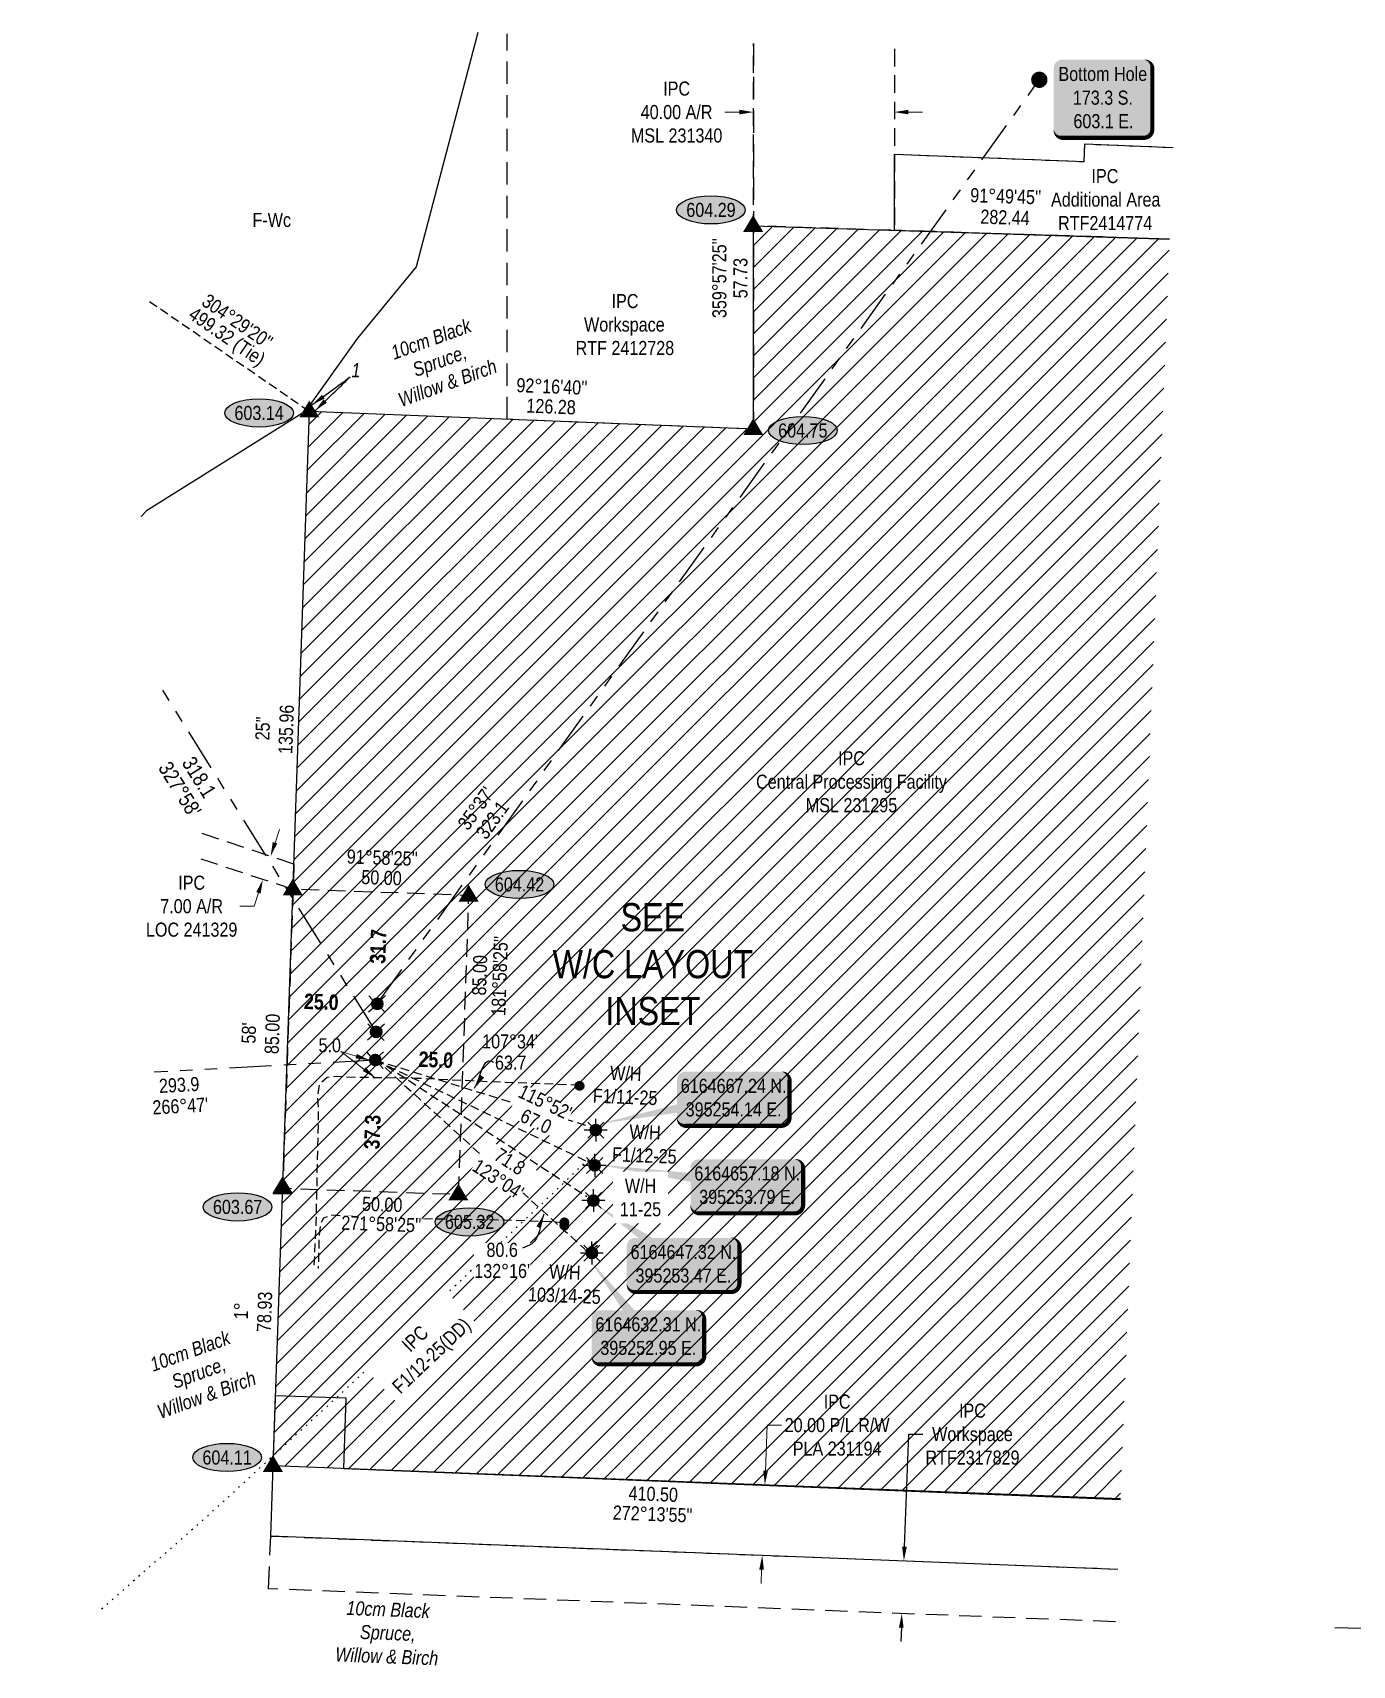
# Model space of a CAD drawing. Extents: x 393721 to 396894, y 6162641 to 6166621.
# Drawn here: x 393721 to 394658, y 6164325 to 6165485 of the extents above; entities that cross this region are included whole.
import ezdxf
from ezdxf.enums import TextEntityAlignment as Align

# ---------------------------------------------------------------- set-up
doc = ezdxf.new("R2010")
doc.units = 0
doc.header["$LTSCALE"] = 5
doc.header["$PDSIZE"] = 0.5
for name, pattern in [('foc-ACCESSROAD', [3.75, 2.5, -1.25]), ('foc-DOT', [1, 0.2, -0.8]), ('foc-DRILLPATH', [14.75, 6, -1.75, 1.75, -1.75, 1.75, -1.75]), ('foc-QUARTERLINE', [33, 25, -3, 2, -3]), ('foc-TIELINE', [1.875, 1.25, -0.625]), ('HIDDEN2', [4.7625, 3.175, -1.5875]), ('UG_PIPE', [1.875, 1.25, -0.625])]:
    doc.linetypes.add(name, pattern=pattern)
doc.layers.get('Defpoints').update_dxf_attribs({"color": 9})
for name, color, linetype in [('9', 3, 'Continuous'), ('ABADATA-DRILL', 8, 'foc-DOT'), ('ABADATA-DRILL-T', 8, 'Continuous'), ('AS-PIPE-UG', 44, 'UG_PIPE'), ('AS-SYMBOL', 7, 'Continuous'), ('C-AR', 13, 'foc-ACCESSROAD'), ('C-RW', 13, 'Continuous'), ('C-WS', 13, 'foc-ACCESSROAD'), ('C-WS-S', 13, 'Continuous'), ('CG-NOTES', 7, 'Continuous'), ('DETAIL-T', 7, 'Continuous'), ('L-BD', 7, 'Continuous'), ('L-MON', 1, 'Continuous'), ('L-SECQ', 8, 'foc-QUARTERLINE'), ('L-TIE', 7, 'foc-TIELINE'), ('L-TIE-T', 7, 'Continuous'), ('P-ELEVATION', 7, 'Continuous'), ('P-PDRILLPATH', 12, 'foc-DRILLPATH'), ('P-PROPOSED', 10, 'Continuous'), ('P-PROPOSED-EXISTING-H', 59, 'Continuous'), ('T-BUSH-T', 110, 'Continuous'), ('T-EXISTING RTF', 220, 'HIDDEN2'), ('T-EXISTING TFA', 220, 'HIDDEN2'), ('T-EXISTING TFA-T', 220, 'Continuous'), ('WETLAND', 143, 'Continuous'), ('WETLAND-T', 146, 'Continuous')]:
    doc.layers.add(name, color=color, linetype=linetype)
for name, color, linetype, lineweight in [('C-AR-T', 13, 'Continuous', 9), ('C-RW-T', 13, 'Continuous', 9), ('C-WS-T', 13, 'Continuous', 9), ('T-TIE-T', 201, 'Continuous', 18)]:
    doc.layers.add(name, color=color, linetype=linetype, lineweight=lineweight)
doc.styles.add('80', font='ARIALN.TTF', dxfattribs={"height": 10})
doc.styles.add('80CG', font='ARIALN.TTF', dxfattribs={"height": 10})
doc.styles.add('80L', font='ARIALN.TTF', dxfattribs={"height": 10})
doc.dimstyles.new('Compass 5 000', dxfattribs={"dimscale": 5, "dimtxt": 9, "dimasz": 2, "dimexe": 0.2, "dimexo": 0.0625, "dimgap": 0.5, "dimtad": 0, "dimtih": 1, "dimtoh": 1, "dimzin": 0, "dimdsep": 46, "dimtxsty": '80CG', "dimcen": 0.1, "dimse1": 1, "dimse2": 1, "dimclrd": 256, "dimclrt": 256, "dimaunit": 1, "dimadec": 4, "dimazin": 0, "dimtfac": 0.06, "dimtofl": 0, "dimtmove": 0, "dimatfit": 1, "dimfxl": 0.2, "dimtolj": 1, "dimtzin": 0, "dimlwd": -1, "dimarcsym": 0})

# ---------------------------------------------------------------- blocks, each defined once
blk = doc.blocks.new('TRIA')
blk.add_hatch(color=255).paths.add_polyline_path([(-0.04, 1.52), (-1.47, -0.87), (1.39, -0.87)])
blk = doc.blocks.new('TRIAA')
blk.add_blockref('TRIA', (0, 0))
blk = doc.blocks.new('TRIB')
at = {"color": 1}
blk.add_lwpolyline([(-1.12, -0.67), (-0.04, 1.13), (1.04, -0.67)], close=True, dxfattribs=at)
blk = doc.blocks.new('TRIBB')
blk.add_blockref('TRIB', (0, 0))
blk = doc.blocks.new('TRICC')
for name in ['TRIAA', 'TRIBB']:
    blk.add_blockref(name, (0, 0))
blk = doc.blocks.new('plspike')
blk.add_blockref('TRICC', (0, 0))
blk = doc.blocks.new('*U559')
h = blk.add_hatch(color=254)
edge = h.paths.add_edge_path()
edge.add_line((-34, -20), (34, -20))
edge.add_arc((34, -14), 6, 270, 360)
edge.add_line((40, -14), (40, 12.5))
edge.add_arc((34, 12.5), 6, 0, 90)
edge.add_line((34, 18.5), (-34, 18.5))
edge.add_arc((-34, 12.5), 6, 90, 180)
edge.add_line((-40, 12.5), (-40, -14))
edge.add_arc((-34, -14), 6, 180, 270)
at = {"color": 1, "flags": 128}
blk.add_lwpolyline([(-34, -20, 3, 3, 0), (34, -20, 3, 3, 0.414214), (40, -14, 3, 3, 0), (40, 12.5, 3, 0, 0.414214), (34, 18.5, 0, 0, 0), (-34, 18.5, 0, 0, 0.414214), (-40, 12.5, 0, 0, 0), (-40, -14, 0, 3, 0.414214)], format="xyseb", close=True, dxfattribs=at)
blk.add_lwpolyline([(-96.4, -18.8, 0, 10, 0), (0, 0, 5, 5, 0)], format="xyseb", dxfattribs=at)
at = {"color": 1, "style": '80'}
blk.add_attdef('ENTER_TEXT_001', (-36, -5), '', height=10, dxfattribs=at)
blk = doc.blocks.new('*U560')
h = blk.add_hatch(color=254)
edge = h.paths.add_edge_path()
edge.add_line((-34, -20), (34, -20))
edge.add_arc((34, -14), 6, 270, 360)
edge.add_line((40, -14), (40, 12.5))
edge.add_arc((34, 12.5), 6, 0, 90)
edge.add_line((34, 18.5), (-34, 18.5))
edge.add_arc((-34, 12.5), 6, 90, 180)
edge.add_line((-40, 12.5), (-40, -14))
edge.add_arc((-34, -14), 6, 180, 270)
at = {"color": 1, "flags": 128}
blk.add_lwpolyline([(-107.1, 14.9, 0, 10, 0), (0, 0, 5, 5, 0)], format="xyseb", dxfattribs=at)
blk.add_lwpolyline([(-34, -20, 3, 3, 0), (34, -20, 3, 3, 0.414214), (40, -14, 3, 3, 0), (40, 12.5, 3, 0, 0.414214), (34, 18.5, 0, 0, 0), (-34, 18.5, 0, 0, 0.414214), (-40, 12.5, 0, 0, 0), (-40, -14, 0, 3, 0.414214)], format="xyseb", close=True, dxfattribs=at)
at = {"color": 1, "style": '80'}
blk.add_attdef('ENTER_TEXT_001', (-36, -5), '', height=10, dxfattribs=at)
blk = doc.blocks.new('*U561')
h = blk.add_hatch(color=254)
edge = h.paths.add_edge_path()
edge.add_line((-34, -20), (34, -20))
edge.add_arc((34, -14), 6, 270, 360)
edge.add_line((40, -14), (40, 12.5))
edge.add_arc((34, 12.5), 6, 0, 90)
edge.add_line((34, 18.5), (-34, 18.5))
edge.add_arc((-34, 12.5), 6, 90, 180)
edge.add_line((-40, 12.5), (-40, -14))
edge.add_arc((-34, -14), 6, 180, 270)
at = {"color": 1, "flags": 128}
blk.add_lwpolyline([(-61.5, 41.9, 0, 10, 0), (0, 0, 5, 5, 0)], format="xyseb", dxfattribs=at)
blk.add_lwpolyline([(-34, -20, 3, 3, 0), (34, -20, 3, 3, 0.414214), (40, -14, 3, 3, 0), (40, 12.5, 3, 0, 0.414214), (34, 18.5, 0, 0, 0), (-34, 18.5, 0, 0, 0.414214), (-40, 12.5, 0, 0, 0), (-40, -14, 0, 3, 0.414214)], format="xyseb", close=True, dxfattribs=at)
at = {"color": 1, "style": '80'}
blk.add_attdef('ENTER_TEXT_001', (-36, -5), '', height=10, dxfattribs=at)
blk = doc.blocks.new('*U562')
h = blk.add_hatch(color=254)
edge = h.paths.add_edge_path()
edge.add_line((-34, -20), (34, -20))
edge.add_arc((34, -14), 6, 270, 360)
edge.add_line((40, -14), (40, 12.5))
edge.add_arc((34, 12.5), 6, 0, 90)
edge.add_line((34, 18.5), (-34, 18.5))
edge.add_arc((-34, 12.5), 6, 90, 180)
edge.add_line((-40, 12.5), (-40, -14))
edge.add_arc((-34, -14), 6, 180, 270)
at = {"color": 1, "flags": 128}
blk.add_lwpolyline([(-41.3, 54.4, 0, 10, 0), (0, 0, 5, 5, 0)], format="xyseb", dxfattribs=at)
blk.add_lwpolyline([(-34, -20, 3, 3, 0), (34, -20, 3, 3, 0.414214), (40, -14, 3, 3, 0), (40, 12.5, 3, 0, 0.414214), (34, 18.5, 0, 0, 0), (-34, 18.5, 0, 0, 0.414214), (-40, 12.5, 0, 0, 0), (-40, -14, 0, 3, 0.414214)], format="xyseb", close=True, dxfattribs=at)
at = {"color": 1, "style": '80'}
blk.add_attdef('ENTER_TEXT_001', (-36, -5), '', height=10, dxfattribs=at)
blk = doc.blocks.new('we')
at = {"layer": 'P-ELEVATION'}
h = blk.add_hatch(color=111, dxfattribs=at)
h.dxf.hatch_style = 1
edge = h.paths.add_edge_path()
edge.add_ellipse((0, 0), major_axis=(-24.4, 0), ratio=0.410256, start_angle=0, end_angle=360)
at = {"layer": 'P-ELEVATION', "color": 7, "flags": 128}
blk.add_lwpolyline([(0, 0, 12.5, 0, 0), (-12.4, -6.4, 0, 0, 0)], format="xyseb", dxfattribs=at)
at = {"layer": 'P-ELEVATION', "color": 7}
blk.add_ellipse((0, 0), major_axis=(-24.4, 0), ratio=0.410256, dxfattribs=at)
at = {"layer": 'P-ELEVATION', "style": '80'}
blk.add_attdef('ELEVATION', text='', height=10, dxfattribs=at).set_placement((0, 0), align=Align.MIDDLE_CENTER)
blk = doc.blocks.new('*D572')
at = {"layer": 'C-AR-T', "transparency": 16777216}
for p, q in [((394222.5, 6165428.2), (394212.2, 6165428.2)), ((394342.5, 6165428.2), (394352.5, 6165428.2))]:
    blk.add_line(p, q, dxfattribs=at)
for points in [[(394222.5, 6165429.9), (394222.5, 6165426.6), (394232.5, 6165428.2)], [(394342.5, 6165429.9), (394342.5, 6165426.6), (394332.5, 6165428.2)]]:
    blk.add_solid(points, dxfattribs=at)
at = {"layer": 'Defpoints', "color": 0, "transparency": 16777216}
for p in [(394232.5, 6165429.1), (394332.5, 6165429.1), (394332.5, 6165428.2)]:
    blk.add_point(p, dxfattribs=at)
at = {"layer": 'C-AR-T', "transparency": 16777216, "insert": (394177.9, 6165428.2), "char_height": 10, "attachment_point": 5, "style": '80CG'}
blk.add_mtext('\\A1;IPC\\P40.00 A/R\\PMSL 231340', dxfattribs=at)
blk = doc.blocks.new('STRIA')
blk.add_hatch(color=255).paths.add_polyline_path([(-0.04, 1.52), (-1.47, -0.87), (1.39, -0.87)])
blk = doc.blocks.new('STRIAA')
blk.add_blockref('STRIA', (0, 0))
blk = doc.blocks.new('STRIB')
at = {"color": 1}
blk.add_solid([(-1.12, -0.67), (-0.04, 1.13), (1.04, -0.67)], dxfattribs=at)
blk = doc.blocks.new('STRIBB')
blk.add_blockref('STRIB', (0, 0))
blk = doc.blocks.new('STRICC')
for name in ['STRIAA', 'STRIBB']:
    blk.add_blockref(name, (0, 0))
blk = doc.blocks.new('fdspike')
blk.add_blockref('STRICC', (0, 0))
blk = doc.blocks.new('WC')
at = {"layer": 'L-MON'}
h = blk.add_hatch(color=255, dxfattribs=at)
h.dxf.hatch_style = 1
edge = h.paths.add_edge_path()
edge.add_arc((0, 0), 0.9, 0, 360)
at = {"layer": 'L-MON', "color": 240, "flags": 128}
for points in [[(-0.62, 0.5), (-1.23, 1.12)], [(0.52, 0.61), (1.13, 1.21)], [(-1.18, -1.18), (-0.56, -0.57)], [(1.16, -1.18), (0.56, -0.57)]]:
    blk.add_lwpolyline(points, dxfattribs=at)
at = {"layer": 'L-MON', "color": 240}
for radius in [0.8, 0.373]:
    blk.add_circle((0, 0), radius, dxfattribs=at)
blk = doc.blocks.new('*D573')
at = {"layer": 'C-AR-T', "transparency": 16777216}
for p, q in [((393892.7, 6164909.2), (393895.9, 6164918.7)), ((393881, 6164873.6), (393877.8, 6164864.1)), ((393877.8, 6164864.1), (393867.8, 6164864.1))]:
    blk.add_line(p, q, dxfattribs=at)
for points in [[(393891.1, 6164909.7), (393894.3, 6164908.7), (393889.6, 6164899.7)], [(393879.4, 6164874.2), (393882.5, 6164873.1), (393884.1, 6164883.1)]]:
    blk.add_solid(points, dxfattribs=at)
at = {"layer": 'Defpoints', "color": 0, "transparency": 16777216}
for p in [(393726.1, 6164953.8), (393720.6, 6164937.2), (393889.6, 6164899.7)]:
    blk.add_point(p, dxfattribs=at)
at = {"layer": 'C-AR-T', "transparency": 16777216, "insert": (393833.5, 6164864.1), "char_height": 10, "attachment_point": 5, "style": '80CG'}
blk.add_mtext('\\A1;IPC\\P7.00 A/R\\PLOC 241329', dxfattribs=at)
blk = doc.blocks.new('RISER')
h = blk.add_hatch(color=255)
h.dxf.hatch_style = 1
edge = h.paths.add_edge_path()
edge.add_arc((0, 0), 0.7, 0, 360)
blk.add_hatch(color=48).paths.add_polyline_path([(0.58, -0.15), (-0.58, -0.15, 0.774597)])
at = {"color": 48}
blk.add_line((-0.58, -0.15), (0.58, -0.15), dxfattribs=at)
blk.add_circle((0, 0), 0.6, dxfattribs=at)
blk = doc.blocks.new('GAS')
h = blk.add_hatch(color=255)
h.dxf.hatch_style = 1
edge = h.paths.add_edge_path()
edge.add_arc((0, 0), 0.9, 0, 360)
for p, q in [((-0.81, 0), (-1.62, 0)), ((-0.57, 0.57), (-1.14, 1.14)), ((0, 0.81), (0, 1.62)), ((0.57, 0.57), (1.14, 1.14)), ((1.62, 0), (0.81, 0)), ((-0.57, -0.57), (-1.14, -1.14)), ((0, -0.81), (0, -1.62)), ((1.14, -1.14), (0.57, -0.57))]:
    blk.add_line(p, q)
blk.add_circle((0, 0), 0.8)
blk = doc.blocks.new('plbh')
at = {"layer": 'L-MON'}
h = blk.add_hatch(color=255, dxfattribs=at)
h.dxf.hatch_style = 1
edge = h.paths.add_edge_path()
edge.add_arc((0, 0), 1.16, 0, 360)
h = blk.add_hatch(color=256, dxfattribs=at)
h.dxf.hatch_style = 1
h.paths.add_polyline_path([(-0.96, 0, 1), (0.96, 0, 1)])
h.paths.add_polyline_path([(0.91, 0, -1), (-0.91, 0, -1)], flags=16)
h.paths.add_polyline_path([(0.45, 0, -1), (-0.45, 0, -1)], flags=0)
h = blk.add_hatch(color=256, dxfattribs=at)
h.dxf.hatch_style = 1
h.paths.add_polyline_path([(-0.45, 0, 1), (0.45, 0, 1)])
h.paths.add_polyline_path([(0.4, 0, -1), (-0.4, 0, -1)], flags=16)
at = {"layer": 'L-MON', "color": 240}
for radius in [0.96, 0.91, 0.45, 0.4]:
    blk.add_circle((0, 0), radius, dxfattribs=at)
blk = doc.blocks.new('*U554')
h = blk.add_hatch(color=255)
edge = h.paths.add_edge_path()
edge.add_line((-29, -28.5), (29, -28.5))
edge.add_arc((29, -22.5), 6, 270, 360)
edge.add_line((35, -22.5), (35, 21))
edge.add_arc((29, 21), 6, 0, 90)
edge.add_line((29, 27), (-29, 27))
edge.add_arc((-29, 21), 6, 90, 180)
edge.add_line((-35, 21), (-35, -22.5))
edge.add_arc((-29, -22.5), 6, 180, 270)
at = {"color": 14, "flags": 128}
blk.add_lwpolyline([(-29, -28.5, 3, 3, 0), (29, -28.5, 3, 3, 0.414214), (35, -22.5, 3, 3, 0), (35, 21, 3, 0, 0.414214), (29, 27, 0, 0, 0), (-29, 27, 0, 0, 0.414214), (-35, 21, 0, 0, 0), (-35, -22.5, 0, 3, 0.414214)], format="xyseb", close=True, dxfattribs=at)
at = {"color": 14, "style": '80'}
blk.add_attdef('ENTER_TEXT_001', (-26.8, -4.9), '', height=10, dxfattribs=at)
blk = doc.blocks.new('*D588')
at = {"layer": 'C-RW-T', "transparency": 16777216}
for p, q in [((394241, 6164463.1), (394242.3, 6164495.5)), ((394242.3, 6164495.5), (394252.3, 6164495.5)), ((394238.3, 6164393), (394237.9, 6164383))]:
    blk.add_line(p, q, dxfattribs=at)
for points in [[(394239.4, 6164463.2), (394242.7, 6164463), (394240.6, 6164453.1)], [(394236.6, 6164393), (394239.9, 6164392.9), (394238.7, 6164403)]]:
    blk.add_solid(points, dxfattribs=at)
at = {"layer": 'Defpoints', "color": 0, "transparency": 16777216}
for p in [(394441.7, 6164445.2), (394238.7, 6164403), (394439.7, 6164395)]:
    blk.add_point(p, dxfattribs=at)
at = {"layer": 'C-RW-T', "transparency": 16777216, "insert": (394291.9, 6164495.5), "char_height": 10, "attachment_point": 5, "style": '80CG'}
blk.add_mtext('\\A1;IPC\\P20.00 P/L R/W\\PPLA 231194', dxfattribs=at)
blk = doc.blocks.new('*D589')
at = {"layer": 'Defpoints', "color": 0, "transparency": 16777216}
for p in [(394533.7, 6164391.6), (394337.8, 6164361.7), (394532.2, 6164354.2)]:
    blk.add_point(p, dxfattribs=at)
at = {"layer": 'T-EXISTING TFA-T', "transparency": 16777216}
for p, q in [((394339.7, 6164409.2), (394342.8, 6164489.1)), ((394342.8, 6164489.1), (394352.8, 6164489.1)), ((394337.5, 6164351.7), (394337.1, 6164341.8))]:
    blk.add_line(p, q, dxfattribs=at)
for points in [[(394338, 6164409.3), (394341.4, 6164409.1), (394339.3, 6164399.2)], [(394335.8, 6164351.8), (394339.1, 6164351.7), (394337.8, 6164361.7)]]:
    blk.add_solid(points, dxfattribs=at)
at = {"layer": 'T-EXISTING TFA-T', "transparency": 16777216, "insert": (394388, 6164489.1), "char_height": 10, "attachment_point": 5, "style": '80CG'}
blk.add_mtext('\\A1;IPC\\PWorkspace\\PRTF2317829', dxfattribs=at)

msp = doc.modelspace()

# ---------------------------------------------------------------- hatches: boundary and pattern name
at = {"layer": 'P-PROPOSED-EXISTING-H'}
h = msp.add_hatch(dxfattribs=at)
h.set_pattern_fill('ANSI31', color=256, scale=3.5, style=0)
h.set_pattern_definition([(45, (688.859, -761.322), (-7.857724106, 7.857724106), [])])
h.paths.add_polyline_path([(394528.02, 6165337.997), (394232.45, 6165347.433), (394232.56, 6165203.158), (393917.225, 6165215.698), (393891.405, 6164466.688), (394493.084, 6164443.196)])

# ---------------------------------------------------------------- linework, layer by layer
at = {"layer": 'ABADATA-DRILL', "flags": 128}
msp.add_lwpolyline([(394115.008, 6164682.57), (394115.018, 6164682.97), (394115.029, 6164683.445), (394115.03, 6164683.47), (394114.68, 6164683.504), (394114.147, 6164683.141), (394113.866, 6164682.923), (394112.462, 6164681.706), (394111.337, 6164680.708), (394110.417, 6164679.879), (394107.833, 6164677.416), (394104.606, 6164674.267), (394100.61, 6164670.312), (394095.491, 6164665.383), (394089.376, 6164659.628), (394082.137, 6164652.849), (394073.616, 6164644.776), (394063.482, 6164635.141), (394051.889, 6164624.066), (394038.837, 6164611.625), (394024.098, 6164597.649), (394007.493, 6164581.992), (393989.708, 6164565.088), (393971.592, 6164547.942), (393957.726, 6164534.921), (393953.531, 6164530.995), (393934.86, 6164513.637), (393915.963, 6164496.26), (393895.842, 6164477.862), (393875.974, 6164459.633), (393857.665, 6164442.766), (393837.725, 6164424.664), (393819.05, 6164408.182), (393800.076, 6164391.731), (393781.992, 6164375.935), (393767.252, 6164362.881)], dxfattribs=at)
at = {"layer": 'C-AR'}
msp.add_lwpolyline([(393840.644, 6164915.923), (393906.16, 6164894.246), (393905.532, 6164876.021), (393835.148, 6164899.313)], dxfattribs=at)
at = {"layer": 'C-AR', "flags": 128}
msp.add_lwpolyline([(393905.519, 6164876.123), (393898.201, 6164663.826), (394023.082, 6164659.521), (394030.4, 6164871.818)], close=True, dxfattribs=at)
at = {"layer": 'C-RW', "flags": 128}
msp.add_lwpolyline([(394528.02, 6165337.997), (394332.532, 6165344.238), (394332.533, 6165398.344), (394467.357, 6165393.085), (394467.843, 6165405.57), (394530.563, 6165403.124)], dxfattribs=at)
at = {"layer": 'C-WS', "flags": 128}
msp.add_lwpolyline([(394332.532, 6165473.106), (394332.532, 6165344.238), (394232.532, 6165347.431), (394232.532, 6165477.011)], dxfattribs=at)
at = {"layer": 'L-SECQ'}
msp.add_line((394744.556, 6164349.014), (394645.336, 6164351.467), dxfattribs=at)
at = {"layer": 'L-TIE'}
for p, q in [((393963.926, 6164755.82), (394114.198, 6164657.933)), ((393963.888, 6164754.834), (394115.873, 6164707.718)), ((393963.888, 6164754.834), (394115.008, 6164682.57))]:
    msp.add_line(p, q, dxfattribs=at)
at = {"layer": 'L-TIE', "flags": 128}
msp.add_lwpolyline([(393803.597, 6165293.762), (393917.225, 6165215.698)], dxfattribs=at)
at = {"layer": 'P-PDRILLPATH'}
for p, q in [((393965.265, 6164794.796), (394435.465, 6165451.173)), ((393964.577, 6164774.815), (393811.209, 6165020.327)), ((393963.858, 6164754.866), (393806.772, 6164746.254))]:
    msp.add_line(p, q, dxfattribs=at)
at = {"layer": 'P-PDRILLPATH', "flags": 128}
for points in [[(394112.968, 6164619.352), (394121.832, 6164626.175)], [(394115.465, 6164618.673), (394121.832, 6164623.355)]]:
    msp.add_lwpolyline(points, dxfattribs=at)
at = {"layer": 'T-EXISTING RTF', "flags": 128}
msp.add_lwpolyline([(394528.02, 6165337.997), (394332.532, 6165344.238), (394332.533, 6165398.344), (394467.357, 6165393.085), (394467.843, 6165405.57), (394530.563, 6165403.124)], dxfattribs=at)
at = {"layer": 'T-EXISTING TFA'}
for points in [[(394232.532, 6165203.088), (394057.596, 6165210.059), (394057.596, 6165483.841)], [(394232.532, 6165477.011), (394232.532, 6165203.088)], [(394489.672, 6164355.822), (393888.006, 6164379.274), (393889.69, 6164416.723), (394491.135, 6164393.279)]]:
    msp.add_lwpolyline(points, dxfattribs=at)
at = {"layer": 'WETLAND'}
msp.add_lwpolyline([(394036.709, 6165484.656), (393992.946, 6165318.349), (393951.361, 6165267.594), (393914.152, 6165215.643), (393801.51, 6165144.94), (393797.633, 6165140.993)], dxfattribs=at)

# ---------------------------------------------------------------- block references
at = {"linetype": 'Continuous', "xscale": 1.000175954540375, "yscale": 1.000175954540375, "zscale": 1.000175954540375}
for p, values in [((394066.35, 6164879.605), {'ELEVATION': '604.42'}), ((393866.148, 6164650.545), {'ELEVATION': '603.67'})]:
    msp.add_blockref('we', p, dxfattribs=at).add_auto_attribs(values)
at = {"layer": 'AS-SYMBOL', "xscale": 5.000000000000012, "yscale": 5.000000000000012, "zscale": 5.000000000000012}
for p in [(394108.973, 6164736.523), (394098.223, 6164639.575), (394098.232, 6164637.248)]:
    msp.add_blockref('RISER', p, dxfattribs=at)
at = {"layer": 'C-WS-S', "xscale": 5.000000000000012, "yscale": 5.000000000000012, "zscale": 5.000000000000012}
for p in [(394120.466, 6164705.1), (394118.794, 6164655.039), (394117.743, 6164617.766)]:
    msp.add_blockref('GAS', p, dxfattribs=at)
at = {"layer": 'CG-NOTES'}
ref = msp.add_blockref('*U554', (394480.752, 6165438.464), dxfattribs=at)
ref.add_attrib('ENTER_TEXT_001', 'Bottom Hole', (394449.061, 6165450.325), dxfattribs={"layer": '0', "color": 14, "height": 10, "style": '80'})
ref.add_attrib('ENTER_TEXT_002', '173.3 S.', (394459.289, 6165433.481), dxfattribs={"layer": '0', "color": 14, "height": 10, "style": '80'})
ref.add_attrib('ENTER_TEXT_003', '603.1 E.', (394459.698, 6165416.773), dxfattribs={"layer": '0', "color": 14, "height": 10, "style": '80'})
at = {"layer": 'DETAIL-T'}
ref = msp.add_blockref('*U559', (394218.13, 6164728.121), dxfattribs=dict(at, xscale=0.99963856, yscale=0.99963856, zscale=0.99963856))
ref.add_attrib('ENTER_TEXT_001', '6164667.24 N.', (394180.849, 6164731.538), dxfattribs={"layer": '0', "color": 1, "height": 9.99639, "style": '80'})
ref.add_attrib('ENTER_TEXT_002', '395254.14 E.', (394184.323, 6164714.836), dxfattribs={"layer": '0', "color": 1, "height": 9.99639, "style": '80'})
ref = msp.add_blockref('*U560', (394227.764, 6164665.952), dxfattribs=dict(at, xscale=0.99963856, yscale=0.99963856, zscale=0.99963856))
ref.add_attrib('ENTER_TEXT_001', '6164657.18 N.', (394190.482, 6164669.37), dxfattribs={"layer": '0', "color": 1, "height": 9.99639, "style": '80'})
ref.add_attrib('ENTER_TEXT_002', '395253.79 E.', (394193.957, 6164652.668), dxfattribs={"layer": '0', "color": 1, "height": 9.99639, "style": '80'})
ref = msp.add_blockref('*U561', (394182.5, 6164610.09), dxfattribs=dict(at, xscale=0.99963856, yscale=0.99963856, zscale=0.99963856))
ref.add_attrib('ENTER_TEXT_001', '6164647.32 N.', (394145.219, 6164613.507), dxfattribs={"layer": '0', "color": 1, "height": 9.99639, "style": '80'})
ref.add_attrib('ENTER_TEXT_002', '395253.47 E.', (394148.693, 6164596.806), dxfattribs={"layer": '0', "color": 1, "height": 9.99639, "style": '80'})
ref = msp.add_blockref('*U562', (394157.546, 6164558.712), dxfattribs=dict(at, xscale=0.99963856, yscale=0.99963856, zscale=0.99963856))
ref.add_attrib('ENTER_TEXT_001', '6164632.31 N.', (394120.264, 6164562.13), dxfattribs={"layer": '0', "color": 1, "height": 9.99639, "style": '80'})
ref.add_attrib('ENTER_TEXT_002', '395252.95 E.', (394123.738, 6164545.428), dxfattribs={"layer": '0', "color": 1, "height": 9.99639, "style": '80'})
at = {"layer": 'L-BD', "xscale": 0.99963856, "yscale": 0.99963856, "zscale": 0.99963856}
for p, values in [((394202.305, 6165358.752), {'ELEVATION': '604.29'}), ((393881.401, 6165214.526), {'ELEVATION': '603.14'}), ((394267.557, 6165202.065), {'ELEVATION': '604.75'}), ((393858.682, 6164472.577), {'ELEVATION': '604.11'})]:
    msp.add_blockref('we', p, dxfattribs=at).add_auto_attribs(values)
at = {"layer": 'L-MON', "color": 6}
for name, p, xscale, yscale, zscale in [('plbh', (394435.465, 6165451.173), 5.000000000000001, 5.000000000000001, 5.000000000000001), ('plspike', (393905.519, 6164876.123), 5.000000000000001, 5.000000000000001, 5.000000000000001), ('plspike', (394030.4, 6164871.818), 5.000000000000001, 5.000000000000001, 5.000000000000001), ('plspike', (393898.201, 6164663.826), 5.000000000000001, 5.000000000000001, 5.000000000000001), ('plspike', (393898.269, 6164664.78), 4.998192800000012, 4.998192800000012, 4.998192800000012), ('plspike', (394023.082, 6164659.521), 5.000000000000001, 5.000000000000001, 5.000000000000001)]:
    msp.add_blockref(name, p, dxfattribs=dict(at, xscale=xscale, yscale=yscale, zscale=zscale))
at = {"layer": 'L-MON', "xscale": 4.998193050000012, "yscale": 4.998193050000012, "zscale": 4.998193050000012}
for name, p in [('fdspike', (394232.45, 6165347.433)), ('plspike', (393917.225, 6165215.698)), ('plspike', (394232.56, 6165203.158)), ('plspike', (393891.405, 6164466.688))]:
    msp.add_blockref(name, p, dxfattribs=at)
at = {"layer": 'L-MON', "xscale": 5, "yscale": 5, "zscale": 5, "rotation": 358.0231284350274}
for p in [(393965.265, 6164794.796), (393964.533, 6164774.843), (393963.858, 6164754.866)]:
    msp.add_blockref('WC', p, dxfattribs=at)

# ---------------------------------------------------------------- texts
at = {"layer": '9', "char_height": 10.99602, "width": 21.82479, "attachment_point": 5, "style": '80CG'}
for s, insert, rotation in [('\\A1;{\\fArial Narrow|b1|i0|c0|p34;31.7}', (393966.006, 6164835.561), 88.023128), ('\\A1;{\\fArial Narrow|b1|i0|c0|p34;25.0}', (393925.58, 6164796.154), 358.023128), ('\\A1;{\\fArial Narrow|b1|i0|c0|p34;25.0}', (394006.94, 6164755.046), 358.023128), ('\\A1;{\\fArial Narrow|b1|i0|c0|p34;37.3}', (393961.901, 6164703.747), 88.023128)]:
    msp.add_mtext(s, dxfattribs=dict(at, insert=insert, rotation=rotation))
at = {"layer": 'C-WS-T', "insert": (394302.092, 6164952.517), "char_height": 9.99642, "width": 135.56305, "attachment_point": 5, "style": '80CG'}
msp.add_mtext('\\A1;IPC\\PCentral Processing Facility\\PMSL 231295', dxfattribs=at)
at = {"layer": 'C-WS-T', "insert": (394118.765, 6164751.29), "char_height": 9.99976, "attachment_point": 1, "rotation": 357.727883, "style": '80L'}
msp.add_mtext_dynamic_manual_height_columns('\\pi12.169;W/H \\P\\pi0.53911;F1/11-25', width=45.49054, gutter_width=50.018, heights=[0], dxfattribs=at)
at = {"layer": 'DETAIL-T', "color": 3, "insert": (394161.024, 6164822.857), "char_height": 19.99277, "width": 142.29043, "attachment_point": 5, "style": '80CG'}
msp.add_mtext('SEE\\PW/C LAYOUT INSET', dxfattribs=at)
at = {"layer": 'L-BD', "style": '80L'}
for s, height, rotation, p in [("91°49'45''", 9.9964, 358.1714, (394411.638, 6165368.458)), ('282.44', 9.9964, 358.1714, (394411.16, 6165353.471)), ("359°57'25''", 9.99639, 90.0437, (394208.235, 6165310.282)), ('57.73', 9.9964, 90.0437, (394223.229, 6165310.293)), ("304°29'20''", 9.99639, 325.5107, (393866.055, 6165279.612)), ('499.32 (Tie)', 9.99639, 325.5107, (393857.989, 6165267.871)), ("92°16'40''", 9.9964, 357.7227, (394089.331, 6165233.352)), ('126.28', 9.9964, 357.7227, (394088.765, 6165219.119)), ("91°58'25''", 9.9964, 358.0257, (393968.846, 6164898.652)), ('50.00', 9.9964, 358.0257, (393968.355, 6164884.416)), ("181°58'25''", 9.99639, 88.0257, (394052.219, 6164814.612)), ('85.00', 9.9964, 88.0257, (394037.982, 6164815.103)), ('50.00', 9.9964, 358.0257, (393968.848, 6164652.345)), ('410.50', 9.9964, 357.7641, (394161.334, 6164446.645)), ('272°13\'55"', 9.9964, 357.7641, (394160.778, 6164432.411))]:
    msp.add_text(s, height=height, rotation=rotation, dxfattribs=at).set_placement(p, align=Align.MIDDLE)
at = {"layer": 'L-BD', "color": 5, "style": '80L'}
for s, height, rotation, p in [("327°58'", 10.7461, 301.99224, (393825.177, 6164947.26)), ('318.1', 10.7461, 301.99224, (393838.848, 6164955.8)), ("35°37'", 9.9964, 54.4194, (394035.455, 6164933.709)), ('323.1', 9.9964, 54.4194, (394047.04, 6164925.421)), ('293.9', 9.9964, 3.138082, (393824.629, 6164737.221)), ("266°47'", 9.9964, 3.138082, (393825.45, 6164722.249))]:
    msp.add_text(s, height=height, rotation=rotation, dxfattribs=at).set_placement(p, align=Align.MIDDLE)
at = {"layer": 'L-TIE-T', "style": '80L'}
for s, p in [("107°34'", (394039.842, 6164763.083)), ('63.7', (394048.908, 6164748.052))]:
    msp.add_text(s, height=9.9964, dxfattribs=at).set_placement(p)
at = {"layer": 'T-BUSH-T', "char_height": 9.99641, "attachment_point": 1, "style": '80L'}
for insert, rotation in [((393951.016, 6165253.296), 20), ((393919.295, 6164371.694), 357.767786)]:
    msp.add_mtext_dynamic_manual_height_columns('\\pi24.388;{\\fArial Narrow|b0|i1|c0|p34;10cm Black \\P\\pi34.691;Spruce,\\P\\pi17.716;Willow & Birch}', width=106.87927, gutter_width=50, heights=[0], dxfattribs=dict(at, insert=insert, rotation=rotation))
at = {"layer": 'T-EXISTING TFA-T', "style": '80CG'}
for s, p in [('IPC', (394472.535, 6165377.772)), ('Additional Area', (394443.797, 6165361.106)), ('RTF2414774', (394448.804, 6165344.398))]:
    msp.add_text(s, height=10, dxfattribs=at).set_placement(p)
at = {"layer": 'T-TIE-T', "attachment_point": 1, "style": '80L'}
for s, width, insert, char_height in [('{\\fArial Narrow|b0|i1|c0|p34;1}', 19.57872, (393946.966, 6165249.912), 9.99639), ('5.0', 8.25363, (393923.604, 6164770.385), 9.9964)]:
    msp.add_mtext_dynamic_manual_height_columns(s, width=width, gutter_width=50, heights=[0], dxfattribs=dict(at, insert=insert, char_height=char_height))

# ---------------------------------------------------------------- dimensions: what is measured, and where the dimension line sits
at = {"layer": 'C-AR-T'}
for base, p1, p2, angle, text, picture, middle in [((394332.532, 6165428.248), (394232.532, 6165429.133), (394332.532, 6165429.133), 0, 'IPC\\P40.00 A/R\\PMSL 231340', '*D572', (394177.928, 6165428.248)), ((393889.588, 6164899.729), (393720.59, 6164937.223), (393726.084, 6164953.829), 71.691745, 'IPC\\P7.00 A/R\\PLOC 241329', '*D573', (393833.496, 6164864.136))]:
    dim = msp.add_linear_dim(base=base, p1=p1, p2=p2, angle=angle, text=text, dimstyle='Compass 5 000', dxfattribs=at)
    dim.commit()
    dim.dimension.update_dxf_attribs({"geometry": picture, "text_midpoint": middle, "dimtype": 161})
at = {"layer": 'C-RW-T', "color": 6}
dim = msp.add_linear_dim(base=(394238.671, 6164402.963), p1=(394441.683, 6164445.177), p2=(394439.705, 6164395.036), angle=267.741934, text='IPC\\P20.00 P/L R/W\\PPLA 231194', dimstyle='Compass 5 000', dxfattribs=at)
dim.commit()
dim.dimension.update_dxf_attribs({"geometry": '*D588', "text_midpoint": (394291.86, 6164495.51), "dimtype": 161})
at = {"layer": 'T-EXISTING TFA-T'}
dim = msp.add_linear_dim(base=(394337.84, 6164361.74), p1=(394533.665, 6164391.622), p2=(394532.205, 6164354.164), angle=267.767786, text='IPC\\PWorkspace\\PRTF2317829', dimstyle='Compass 5 000', override={"dimtfill": 0}, dxfattribs=at)
dim.commit()
dim.dimension.update_dxf_attribs({"geometry": '*D589', "text_midpoint": (394388.037, 6164489.129), "dimtype": 161})

# ---------------------------------------------------------------- leaders
at = {"layer": 'L-TIE-T', "color": 6, "path_type": 1}
msp.add_leader([(394034.441, 6164734.882), (394046.581, 6164753.996), (394047.931, 6164753.264)], dimstyle='Compass 5 000', override={"dimgap": 0.5, "dimtad": 0}, dxfattribs=at)
at = {"layer": 'T-TIE-T', "path_type": 1}
for points in [[(393918.88, 6165220.183), (393946.119, 6165240.157)], [(393921.117, 6165216.019), (393946.119, 6165240.157)]]:
    msp.add_leader(points, dimstyle='Compass 5 000', override={"dimgap": 0.5, "dimtad": 0}, dxfattribs=at)
at = {"layer": 'T-TIE-T'}
for points in [[(393963.937, 6164742.321), (393939.385, 6164761.004)], [(393959.866, 6164754.681), (393939.385, 6164761.004)]]:
    msp.add_leader(points, dimstyle='Compass 5 000', dxfattribs=at)

# ---------------------------------------------------------------- next in the draw order: texts
at = {"layer": 'ABADATA-DRILL-T', "insert": (393962.979, 6164536.161), "char_height": 9.99639, "attachment_point": 1, "rotation": 43.544977, "style": '80L', "bg_fill": 2}
msp.add_mtext_dynamic_manual_height_columns('\\pi25.959;IPC \\P\\pi0.5558;F1/12-25(DD)', width=69.44297, gutter_width=50, heights=[0], dxfattribs=at)
at = {"layer": 'L-TIE-T', "insert": (394054.025, 6164625.036), "char_height": 9.99639, "width": 39.85965, "attachment_point": 2, "line_spacing_factor": 0.9, "style": '80L', "bg_fill": 3, "box_fill_scale": 1, "bg_fill_color": 256, "bg_fill_transparency": 0}
msp.add_mtext("80.6 132°16'", dxfattribs=at)
at = {"layer": 'WETLAND-T', "insert": (393874.272, 6165356.596), "char_height": 9.99633, "attachment_point": 1, "style": '80L', "bg_fill": 3, "box_fill_scale": 1.1, "bg_fill_color": 256, "bg_fill_transparency": 0}
msp.add_mtext_dynamic_manual_height_columns('\\pi2.4434;F-Wc', width=31.1595, gutter_width=50, heights=[0], dxfattribs=at)

# ---------------------------------------------------------------- next in the draw order: linework, layer by layer
at = {"layer": 'AS-PIPE-UG', "flags": 128}
for points in [[(394108.973, 6164736.523), (394106.081, 6164737.128), (394053.561, 6164739.04), (393994.378, 6164741.775), (393942.788, 6164742.7), (393936.356, 6164743.123), (393929.766, 6164742.488), (393924.031, 6164737.59), (393922.921, 6164728.945), (393923.446, 6164718.983), (393921.753, 6164639.23), (393920.284, 6164606.945)], [(394098.223, 6164639.575), (394055.816, 6164641.085), (393972.896, 6164642.453), (393932.783, 6164644.585), (393927.046, 6164642.568), (393925.116, 6164638.765), (393923.953, 6164630.453), (393923.352, 6164606.839)]]:
    msp.add_lwpolyline(points, dxfattribs=at)
at = {"layer": 'C-RW', "flags": 128}
msp.add_lwpolyline([(394491.124, 6164393.008), (393889.69, 6164416.723), (393893.115, 6164516.648), (393943.086, 6164514.936), (393941.365, 6164464.725), (394493.07, 6164442.835)], dxfattribs=at)
at = {"layer": 'L-TIE'}
msp.add_line((393963.926, 6164755.82), (394112.896, 6164620.403), dxfattribs=at)
at = {"layer": 'P-PROPOSED', "flags": 128}
msp.add_lwpolyline([(394493.084, 6164443.196), (393891.405, 6164466.688), (393917.225, 6165215.698), (394232.56, 6165203.158), (394232.45, 6165347.433), (394528.02, 6165337.997)], dxfattribs=at)

# ---------------------------------------------------------------- next in the draw order: block references
at = {"linetype": 'Continuous', "xscale": 1.000175954540375, "yscale": 1.000175954540375, "zscale": 1.000175954540375}
msp.add_blockref('we', (394030.908, 6164639.899), dxfattribs=at).add_auto_attribs({'ELEVATION': '605.32'})

# ---------------------------------------------------------------- next in the draw order: texts
at = {"layer": 'C-WS-T', "insert": (394072.628, 6164610.283), "char_height": 9.99976, "attachment_point": 1, "rotation": 357.727883, "style": '80L'}
msp.add_mtext_dynamic_manual_height_columns('\\pi15.042;W/H \\P\\pi0.67316;103/14-25', width=51.236, gutter_width=50.018, heights=[0], dxfattribs=at)

# ---------------------------------------------------------------- next in the draw order: leaders
at = {"layer": 'L-BD', "color": 6, "path_type": 1}
msp.add_leader([(394083.695, 6164645.287), (394075.062, 6164624.399), (394068.423, 6164621.262)], dimstyle='Compass 5 000', override={"dimgap": 0.5, "dimtad": 0}, dxfattribs=at)

# ---------------------------------------------------------------- next in the draw order: texts
at = {"layer": 'C-WS-T', "insert": (394152.282, 6164657.144), "char_height": 9.9928, "width": 28.89912, "attachment_point": 5, "style": '80CG', "bg_fill": 2}
msp.add_mtext('\\A1;W/H\\P11-25', dxfattribs=at)
at = {"layer": 'L-BD', "insert": (393878.93, 6164990.559), "char_height": 9.9964, "attachment_point": 2, "rotation": 87.9544, "style": '80L', "bg_fill": 3, "box_fill_scale": 1.1, "bg_fill_color": 256, "bg_fill_transparency": 0}
msp.add_mtext('25"\\P135.96', dxfattribs=at)
at = {"layer": 'L-BD', "attachment_point": 2, "style": '80L', "bg_fill": 3, "bg_fill_color": 256, "bg_fill_transparency": 0}
for s, insert, char_height, width, rotation, box_fill_scale in [("58'\\P85.00", (393869.087, 6164774.226), 9.9964, 11.61568, 87.9544, 1.1), ("271°58'25''", (393968.338, 6164643.403), 9.99639, 57.07099, 358.0257, 1), ('1°\\P78.93', (393863.587, 6164576.809), 9.9964, 11.61568, 87.9544, 1.1)]:
    msp.add_mtext(s, dxfattribs=dict(at, insert=insert, char_height=char_height, width=width, rotation=rotation, box_fill_scale=box_fill_scale))
at = {"layer": 'L-TIE-T', "insert": (394086.705, 6164729.444), "char_height": 9.99639, "width": 40.15099, "attachment_point": 2, "rotation": 334.4436, "line_spacing_factor": 0.9, "style": '80L', "bg_fill": 3, "box_fill_scale": 1, "bg_fill_color": 256, "bg_fill_transparency": 0}
msp.add_mtext("115°52' 67.0", dxfattribs=at)
at = {"layer": 'T-EXISTING TFA-T', "insert": (394105.671, 6165298.991), "char_height": 9.99633, "attachment_point": 1, "style": '80L', "bg_fill": 3, "box_fill_scale": 1.2, "bg_fill_color": 256, "bg_fill_transparency": 0}
msp.add_mtext_dynamic_manual_height_columns('\\pi26.04;IPC\\P\\pi6.4903;Workspace\\P\\pi0.48979;RTF 2412728', width=69.60378, gutter_width=50, heights=[0], dxfattribs=at)

# ---------------------------------------------------------------- next in the draw order: block references
at = {"layer": 'C-WS-S', "xscale": 5.000000000000012, "yscale": 5.000000000000012, "zscale": 5.000000000000012}
msp.add_blockref('GAS', (394119.709, 6164680.067), dxfattribs=at)

# ---------------------------------------------------------------- next in the draw order: texts
at = {"layer": 'C-WS-T', "insert": (394132.416, 6164709.673), "char_height": 9.99976, "attachment_point": 1, "rotation": 357.727883, "style": '80L'}
msp.add_mtext_dynamic_manual_height_columns('\\pi12.169;W/H \\P\\pi0.53911;F1/12-25', width=45.49054, gutter_width=50.018, heights=[0], dxfattribs=at)
at = {"layer": 'L-TIE-T', "color": 0, "insert": (394062.153, 6164687.011), "char_height": 9.99639, "width": 39.69521, "attachment_point": 2, "rotation": 326.919761, "line_spacing_factor": 0.9, "style": '80L', "bg_fill": 3, "box_fill_scale": 1, "bg_fill_color": 256, "bg_fill_transparency": 0}
msp.add_mtext("71.8 123°04'", dxfattribs=at)
at = {"layer": 'T-BUSH-T', "insert": (393779.924, 6164534.469), "char_height": 9.99639, "attachment_point": 1, "rotation": 20, "style": '80L'}
msp.add_mtext_dynamic_manual_height_columns('\\pi24.388;{\\fArial Narrow|b0|i1|c0|p34;10cm Black \\P\\pi34.691;Spruce,\\P\\pi17.716;Willow & Birch}', width=106.87927, gutter_width=50, heights=[0], dxfattribs=at)

doc.saveas('drawing.dxf')
